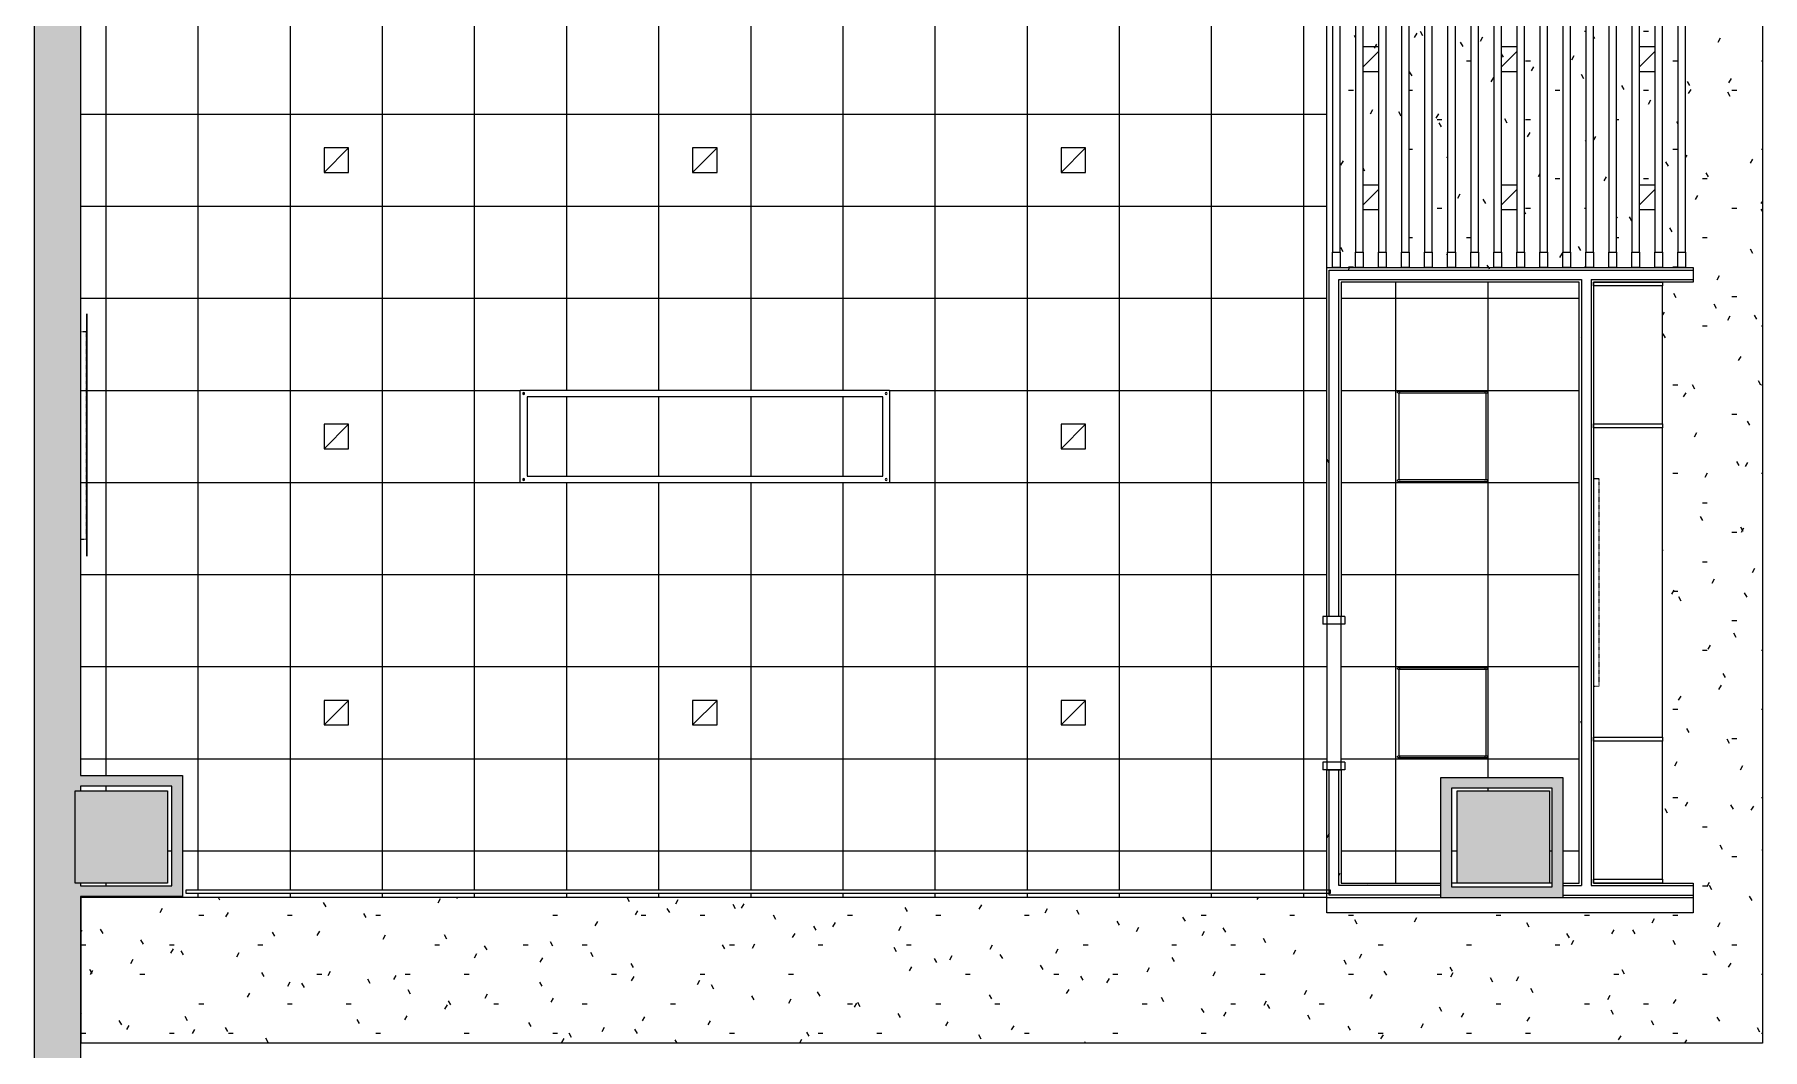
# Model space of a CAD drawing. Header units: inches. Extents: x 45807 to 46964, y -37659 to -36666.
# Drawn here: x 45806.8 to 46256.9, y -37444.2 to -37179.7 of the extents above; entities that cross this region are included whole.
import ezdxf

# ---------------------------------------------------------------- set-up
doc = ezdxf.new("R2010")
doc.units = ezdxf.units.IN
doc.header["$MEASUREMENT"] = 0
doc.linetypes.add('Dash', pattern=[0.25, 0.125, -0.125])
for name, color, linetype, lineweight in [('A-CLNG', 13, 'Continuous', 13), ('A-CLNG-PATT', 13, 'Continuous', 13), ('A-DETL-GENF', 92, 'Continuous', 9), ('A-DOOR', 31, 'Continuous', 13), ('A-DOOR-FRAM', 31, 'Continuous', 20), ('A-GENM', 13, 'Continuous', 9), ('A-GLAZ-CURT', 52, 'Continuous', 13), ('A-WALL', 113, 'Continuous', 13), ('A-WALL-PATT', 111, 'Continuous', 13), ('E-LITE-EQPM', 33, 'Continuous', 13), ('I-FURN', 30, 'Continuous', 9), ('I-WALL', 2, 'Continuous', 13), ('Q-CASE', 31, 'Continuous', 9), ('Q-SPCQ', 91, 'Continuous', 13), ('Q-SPCQ-HDLN', 91, 'Dash', 9), ('S-COLS', 52, 'Continuous', 13)]:
    doc.layers.add(name, color=color, linetype=linetype, lineweight=lineweight)
pattern_1 = [(0, (0, 0), (30.72, 7.68), [1.267, -21.773, 1.267, -21.773, -122.88]), (0, (0, 0), (30.72, 7.68), [-46.08, 1.267, -44.813, 1.267, -21.773, -53.76]), (0, (0, 0), (30.72, 7.68), [-115.2, 1.267, -14.093, 1.267, -37.133]), (120, (11.52, 3.84), (-22.0110751, 22.7643004), [1.267, -21.773, 1.267, -21.773, -122.88]), (120, (11.52, 3.84), (-22.0110751, 22.7643004), [-46.08, 1.267, -44.813, 1.267, -21.773, -53.76]), (120, (11.52, 3.84), (-22.0110751, 22.7643004), [-115.2, 1.267, -14.093, 1.267, -37.133]), (240, (15.36, 19.2), (-8.7089249, -30.4443004), [1.267, -21.773, 1.267, -21.773, -122.88]), (240, (15.36, 19.2), (-8.7089249, -30.4443004), [-46.08, 1.267, -44.813, 1.267, -21.773, -53.76]), (240, (15.36, 19.2), (-8.7089249, -30.4443004), [-115.2, 1.267, -14.093, 1.267, -37.133])]

# ---------------------------------------------------------------- blocks, each defined once
blk = doc.blocks.new('Concrete-Rectangular-Column - 24 x 24-4718055-FIRST FLOOR RCP')
at = {"layer": 'S-COLS', "lineweight": 9}
blk.add_hatch(color=7, dxfattribs=at).paths.add_polyline_path([(11.88, -12), (12, -12), (12, 12), (-12, 12), (-12, -12), (-11.3, -12)], flags=0)
at = {"layer": 'S-COLS', "color": 8, "lineweight": 20}
for p, q in [((-12, 12), (12, 12)), ((-12, -12), (-12, 12)), ((12, 12), (12, -12)), ((12, -12), (-12, -12))]:
    blk.add_line(p, q, dxfattribs=at)
blk = doc.blocks.new('Single Flush - OTJ_SOLIDFLUSH_ALUM-5414542-FIRST FLOOR RCP')
at = {"layer": 'A-DOOR-FRAM'}
for p, q in [((-20, 2.875), (-20, -2.875)), ((-20, 2.875), (-18, 2.875)), ((-18, 2.875), (-18, -2.875)), ((18.000004, 2.875), (18.000004, -2.875)), ((18.000004, 2.875), (20.000004, 2.875)), ((20.000004, 2.875), (20.000004, -2.875)), ((-20, -2.875), (-18, -2.875)), ((18.000004, -2.875), (20.000004, -2.875))]:
    blk.add_line(p, q, dxfattribs=at)
blk = doc.blocks.new('Casework 8 - Casework 8-5021355-FIRST FLOOR RCP')
at = {"layer": 'Q-CASE', "lineweight": 20}
for p, q in [((46212.93, -37245.22), (46212.93, -37244.22)), ((46212.93, -37244.22), (46230.93, -37244.22)), ((46230.93, -37245.22), (46212.93, -37245.22)), ((46230.93, -37244.22), (46230.93, -37245.22)), ((46212.93, -37282.22), (46212.93, -37281.22)), ((46212.93, -37281.22), (46230.93, -37281.22)), ((46230.93, -37282.22), (46212.93, -37282.22)), ((46230.93, -37281.22), (46230.93, -37282.22)), ((46212.93, -37363.85), (46212.93, -37362.85)), ((46212.93, -37362.85), (46230.93, -37362.85)), ((46230.93, -37363.85), (46212.93, -37363.85)), ((46230.93, -37362.85), (46230.93, -37363.85)), ((46212.93, -37400.85), (46212.93, -37399.85)), ((46212.93, -37399.85), (46230.93, -37399.85)), ((46230.93, -37400.85), (46212.93, -37400.85)), ((46230.93, -37399.85), (46230.93, -37400.85))]:
    blk.add_line(p, q, dxfattribs=at)
at = {"layer": 'Q-CASE'}
for p, q in [((46230.93, -37281.22), (46230.93, -37245.22)), ((46230.93, -37362.85), (46230.93, -37282.22)), ((46230.93, -37399.85), (46230.93, -37363.85))]:
    blk.add_line(p, q, dxfattribs=at)
blk = doc.blocks.new('A-Flat_Screen_TV-generic - A-Flat_Screen_TV-generic-5021669-FIRST FLOOR RCP')
at = {"layer": 'Q-SPCQ-HDLN'}
for p, q in [((-27, 3.375), (-27, 1.875)), ((27, 3.375), (-27, 3.375)), ((27, 1.875), (27, 3.375))]:
    blk.add_line(p, q, dxfattribs=at)
blk = doc.blocks.new('Casework 9 - Casework 9-5022409-FIRST FLOOR RCP')
at = {"layer": 'Q-CASE', "lineweight": 20}
for p, q in [((46144.93, -36985.35), (46146.93, -36985.35)), ((46144.93, -36989.35), (46144.93, -36985.35)), ((46146.93, -36985.35), (46146.93, -36989.35)), ((46150.93, -36985.35), (46152.93, -36985.35)), ((46150.93, -36989.35), (46150.93, -36985.35)), ((46152.93, -36985.35), (46152.93, -36989.35)), ((46156.93, -36985.35), (46158.93, -36985.35)), ((46156.93, -36989.35), (46156.93, -36985.35)), ((46158.93, -36985.35), (46158.93, -36989.35)), ((46198.93, -36985.35), (46200.93, -36985.35)), ((46198.93, -36989.35), (46198.93, -36985.35)), ((46200.93, -36985.35), (46200.93, -36989.35)), ((46204.93, -36985.35), (46206.93, -36985.35)), ((46204.93, -36989.35), (46204.93, -36985.35)), ((46206.93, -36985.35), (46206.93, -36989.35)), ((46210.93, -36985.35), (46212.93, -36985.35)), ((46210.93, -36989.35), (46210.93, -36985.35)), ((46212.93, -36985.35), (46212.93, -36989.35)), ((46216.93, -36985.35), (46218.93, -36985.35)), ((46216.93, -36989.35), (46216.93, -36985.35)), ((46218.93, -36985.35), (46218.93, -36989.35)), ((46222.93, -36985.35), (46224.93, -36985.35)), ((46222.93, -36989.35), (46222.93, -36985.35)), ((46224.93, -36985.35), (46224.93, -36989.35)), ((46228.93, -36985.35), (46230.93, -36985.35)), ((46228.93, -36989.35), (46228.93, -36985.35)), ((46230.93, -36985.35), (46230.93, -36989.35)), ((46234.93, -36985.35), (46236.93, -36985.35)), ((46234.93, -36989.35), (46234.93, -36985.35)), ((46236.93, -36985.35), (46236.93, -36989.35)), ((46146.93, -36989.35), (46144.93, -36989.35)), ((46152.93, -36989.35), (46150.93, -36989.35)), ((46158.93, -36989.35), (46156.93, -36989.35)), ((46200.93, -36989.35), (46198.93, -36989.35)), ((46206.93, -36989.35), (46204.93, -36989.35)), ((46212.93, -36989.35), (46210.93, -36989.35)), ((46218.93, -36989.35), (46216.93, -36989.35)), ((46224.93, -36989.35), (46222.93, -36989.35)), ((46230.93, -36989.35), (46228.93, -36989.35)), ((46236.93, -36989.35), (46234.93, -36989.35)), ((46144.93, -37240.47), (46144.93, -37236.47)), ((46144.93, -37236.47), (46146.93, -37236.47)), ((46146.93, -37236.47), (46146.93, -37240.47)), ((46150.93, -37240.47), (46150.93, -37236.47)), ((46150.93, -37236.47), (46152.93, -37236.47)), ((46152.93, -37236.47), (46152.93, -37240.47)), ((46156.93, -37240.47), (46156.93, -37236.47)), ((46156.93, -37236.47), (46158.93, -37236.47)), ((46158.93, -37236.47), (46158.93, -37240.47)), ((46162.93, -37240.47), (46162.93, -37236.47)), ((46162.93, -37236.47), (46164.93, -37236.47)), ((46164.93, -37236.47), (46164.93, -37240.47)), ((46168.93, -37240.47), (46168.93, -37236.47)), ((46168.93, -37236.47), (46170.93, -37236.47)), ((46170.93, -37236.47), (46170.93, -37240.47)), ((46174.93, -37240.47), (46174.93, -37236.47)), ((46174.93, -37236.47), (46176.93, -37236.47)), ((46176.93, -37236.47), (46176.93, -37240.47)), ((46180.93, -37240.47), (46180.93, -37236.47)), ((46180.93, -37236.47), (46182.93, -37236.47)), ((46182.93, -37236.47), (46182.93, -37240.47)), ((46186.93, -37240.47), (46186.93, -37236.47)), ((46186.93, -37236.47), (46188.93, -37236.47)), ((46188.93, -37236.47), (46188.93, -37240.47)), ((46192.93, -37240.47), (46192.93, -37236.47)), ((46192.93, -37236.47), (46194.93, -37236.47)), ((46194.93, -37236.47), (46194.93, -37240.47)), ((46198.93, -37240.47), (46198.93, -37236.47)), ((46198.93, -37236.47), (46200.93, -37236.47)), ((46200.93, -37236.47), (46200.93, -37240.47)), ((46204.93, -37240.47), (46204.93, -37236.47)), ((46204.93, -37236.47), (46206.93, -37236.47)), ((46206.93, -37236.47), (46206.93, -37240.47)), ((46210.93, -37240.47), (46210.93, -37236.47)), ((46210.93, -37236.47), (46212.93, -37236.47)), ((46212.93, -37236.47), (46212.93, -37240.47)), ((46216.93, -37240.47), (46216.93, -37236.47)), ((46216.93, -37236.47), (46218.93, -37236.47)), ((46218.93, -37236.47), (46218.93, -37240.47)), ((46222.93, -37240.47), (46222.93, -37236.47)), ((46222.93, -37236.47), (46224.93, -37236.47)), ((46224.93, -37236.47), (46224.93, -37240.47)), ((46228.93, -37240.47), (46228.93, -37236.47)), ((46228.93, -37236.47), (46230.93, -37236.47)), ((46230.93, -37236.47), (46230.93, -37240.47)), ((46234.93, -37240.47), (46234.93, -37236.47)), ((46234.93, -37236.47), (46236.93, -37236.47)), ((46236.93, -37236.47), (46236.93, -37240.47)), ((46146.93, -37240.47), (46144.93, -37240.47)), ((46152.93, -37240.47), (46150.93, -37240.47)), ((46158.93, -37240.47), (46156.93, -37240.47)), ((46164.93, -37240.47), (46162.93, -37240.47)), ((46170.93, -37240.47), (46168.93, -37240.47)), ((46176.93, -37240.47), (46174.93, -37240.47)), ((46182.93, -37240.47), (46180.93, -37240.47)), ((46188.93, -37240.47), (46186.93, -37240.47)), ((46194.93, -37240.47), (46192.93, -37240.47)), ((46200.93, -37240.47), (46198.93, -37240.47)), ((46206.93, -37240.47), (46204.93, -37240.47)), ((46212.93, -37240.47), (46210.93, -37240.47)), ((46218.93, -37240.47), (46216.93, -37240.47)), ((46224.93, -37240.47), (46222.93, -37240.47)), ((46230.93, -37240.47), (46228.93, -37240.47)), ((46236.93, -37240.47), (46234.93, -37240.47))]:
    blk.add_line(p, q, dxfattribs=at)
at = {"layer": 'Q-CASE'}
for p, q in [((46162.93, -36989.35), (46162.93, -36985.35)), ((46162.93, -36985.35), (46164.93, -36985.35)), ((46164.93, -36985.35), (46164.93, -36989.35)), ((46168.93, -36989.35), (46168.93, -36985.35)), ((46168.93, -36985.35), (46170.93, -36985.35)), ((46170.93, -36985.35), (46170.93, -36989.35)), ((46174.93, -36989.35), (46174.93, -36985.35)), ((46174.93, -36985.35), (46176.93, -36985.35)), ((46176.93, -36985.35), (46176.93, -36989.35)), ((46180.93, -36989.35), (46180.93, -36985.35)), ((46180.93, -36985.35), (46182.93, -36985.35)), ((46182.93, -36985.35), (46182.93, -36989.35)), ((46186.93, -36989.35), (46186.93, -36985.35)), ((46186.93, -36985.35), (46188.93, -36985.35)), ((46188.93, -36985.35), (46188.93, -36989.35)), ((46192.93, -36989.35), (46192.93, -36985.35)), ((46192.93, -36985.35), (46194.93, -36985.35)), ((46194.93, -36985.35), (46194.93, -36989.35)), ((46164.93, -36989.35), (46162.93, -36989.35)), ((46170.93, -36989.35), (46168.93, -36989.35)), ((46176.93, -36989.35), (46174.93, -36989.35)), ((46182.93, -36989.35), (46180.93, -36989.35)), ((46188.93, -36989.35), (46186.93, -36989.35)), ((46194.93, -36989.35), (46192.93, -36989.35)), ((46144.93, -37176.47), (46144.93, -37236.47)), ((46146.93, -37236.47), (46146.93, -37176.47)), ((46150.93, -37176.47), (46150.93, -37236.47)), ((46152.93, -37236.47), (46152.93, -37176.47)), ((46156.93, -37176.47), (46156.93, -37236.47)), ((46158.93, -37236.47), (46158.93, -37176.47)), ((46162.93, -37176.47), (46162.93, -37236.47)), ((46164.93, -37236.47), (46164.93, -37176.47)), ((46168.93, -37176.47), (46168.93, -37236.47)), ((46170.93, -37236.47), (46170.93, -37176.47)), ((46174.93, -37176.47), (46174.93, -37236.47)), ((46176.93, -37236.47), (46176.93, -37176.47)), ((46180.93, -37176.47), (46180.93, -37236.47)), ((46182.93, -37236.47), (46182.93, -37176.47)), ((46186.93, -37176.47), (46186.93, -37236.47)), ((46188.93, -37236.47), (46188.93, -37176.47)), ((46192.93, -37176.47), (46192.93, -37236.47)), ((46194.93, -37236.47), (46194.93, -37176.47)), ((46198.93, -37176.47), (46198.93, -37236.47)), ((46200.93, -37236.47), (46200.93, -37176.47)), ((46204.93, -37176.47), (46204.93, -37236.47)), ((46206.93, -37236.47), (46206.93, -37176.47)), ((46210.93, -37176.47), (46210.93, -37236.47)), ((46212.93, -37236.47), (46212.93, -37176.47)), ((46216.93, -37176.47), (46216.93, -37236.47)), ((46218.93, -37236.47), (46218.93, -37176.47)), ((46222.93, -37176.47), (46222.93, -37236.47)), ((46224.93, -37236.47), (46224.93, -37176.47)), ((46228.93, -37176.47), (46228.93, -37236.47)), ((46230.93, -37236.47), (46230.93, -37176.47)), ((46234.93, -37176.47), (46234.93, -37236.47)), ((46236.93, -37236.47), (46236.93, -37176.47))]:
    blk.add_line(p, q, dxfattribs=at)
blk = doc.blocks.new('A-Flat_Screen_TV-generic - A-Flat_Screen_TV-generic-5043536-FIRST FLOOR RCP')
at = {"layer": 'Q-SPCQ-HDLN'}
for p, q in [((-27, 7.5), (-27, 6)), ((27, 7.5), (-27, 7.5)), ((27, 6), (27, 7.5))]:
    blk.add_line(p, q, dxfattribs=at)
blk = doc.blocks.new('Furniture 2 - Furniture 2-5073453-FIRST FLOOR RCP')
at = {"layer": 'I-FURN'}
for p, q in [((46143.43, -37408.6), (46143.43, -37404.6)), ((46143.43, -37404.6), (46238.93, -37404.6)), ((46238.93, -37404.6), (46238.93, -37408.6)), ((46238.93, -37408.6), (46143.43, -37408.6))]:
    blk.add_line(p, q, dxfattribs=at)
blk = doc.blocks.new('L-Recessed Square Downlight - 6_-4552745-FIRST FLOOR RCP')
at = {"layer": 'E-LITE-EQPM', "lineweight": 9}
for p, q in [((-1.95, 3.19), (2.05, 3.19)), ((-1.95, 1.95), (2.05, -2.05)), ((2.05, -3.19), (-1.95, -3.19))]:
    blk.add_line(p, q, dxfattribs=at)
blk = doc.blocks.new('L-Recessed Square Downlight - 6_-V12-FIRST FLOOR RCP')
at = {"layer": 'E-LITE-EQPM', "lineweight": 9}
for p, q in [((-3.1875, -3.1875), (-3.1875, 3.1875)), ((-3.1875, 3.1875), (3.1875, 3.1875)), ((-3.1875, 3.1875), (3.1875, -3.1875)), ((3.1875, 3.1875), (3.1875, -3.1875)), ((3.1875, -3.1875), (-3.1875, -3.1875))]:
    blk.add_line(p, q, dxfattribs=at)
blk = doc.blocks.new('L-Pendant-Axis-Sculpt-Rectangle-Direct_Indirect - SCDI-5M-2x8-4577169-FIRST FLOOR RCP')
at = {"layer": 'A-DETL-GENF'}
for p, q in [((-48.08, 12.08), (-48.08, -12.08)), ((48.08, 12.08), (-48.08, 12.08)), ((-46.33, -10.33), (-46.33, 10.33)), ((-46.33, 10.33), (46.33, 10.33)), ((46.33, 10.33), (46.33, -10.33)), ((48.08, -12.08), (48.08, 12.08)), ((-48.08, -12.08), (48.08, -12.08)), ((46.33, -10.33), (-46.33, -10.33))]:
    blk.add_line(p, q, dxfattribs=at)
for centre in [(-47.205, 11.205), (47.205, 11.205), (-47.205, -11.205), (47.205, -11.205)]:
    blk.add_circle(centre, 0.25, dxfattribs=at)
blk = doc.blocks.new('System Panel - Glazed-5414488-FIRST FLOOR RCP')
at = {"layer": 'A-GLAZ-CURT'}
for p, q in [((-149, 0.75), (-149, 1.75)), ((-149, 1.75), (149, 1.75)), ((149, 0.75), (-149, 0.75)), ((149, 1.75), (149, 0.75))]:
    blk.add_line(p, q, dxfattribs=at)
blk = doc.blocks.new('L-Recessed-Axis-Day-Acrylic - 2 x 2-4558112-FIRST FLOOR RCP')
at = {"layer": 'E-LITE-EQPM', "lineweight": 9}
for p, q in [((-11.34, 11.7), (-11.7, 11.7)), ((-11.7, 11.64), (-11.7, 11.65)), ((-11.7, -11.64), (-11.7, 11.64)), ((-11.34, 11.65), (-11.34, 11.64)), ((-11.34, 11.64), (-11.34, -11.64)), ((11.34, 11.28), (-11.34, 11.28)), ((-11.34, 11.19), (-11.34, 11.22)), ((-11.34, 10.99), (-11.34, 11.19)), ((-11.34, 10.97), (-11.34, 10.99)), ((11.7, 11.7), (11.34, 11.7)), ((11.34, 11.64), (11.34, 11.65)), ((11.34, -11.64), (11.34, 11.64)), ((11.34, 11.22), (11.34, 11.19)), ((11.34, 11.19), (11.34, 10.99)), ((11.34, 10.99), (11.34, 10.97)), ((11.7, 11.65), (11.7, 11.64)), ((11.7, 11.64), (11.7, -11.64)), ((-11.7, -11.65), (-11.7, -11.64)), ((-11.7, -11.7), (-11.34, -11.7)), ((-11.34, -10.99), (-11.34, -10.97)), ((-11.34, -11.19), (-11.34, -10.99)), ((-11.34, -11.22), (-11.34, -11.19)), ((-11.34, -11.28), (11.34, -11.28)), ((-11.34, -11.64), (-11.34, -11.65)), ((11.34, -10.97), (11.34, -10.99)), ((11.34, -10.99), (11.34, -11.19)), ((11.34, -11.19), (11.34, -11.22)), ((11.34, -11.65), (11.34, -11.64)), ((11.34, -11.7), (11.7, -11.7)), ((11.7, -11.64), (11.7, -11.65))]:
    blk.add_line(p, q, dxfattribs=at)

msp = doc.modelspace()

# ---------------------------------------------------------------- hatches: boundary and pattern name
at = {"layer": 'A-CLNG-PATT'}
h = msp.add_hatch(dxfattribs=at)
h.set_pattern_fill('FP_3', color=256, style=0, pattern_type=2)
h.set_pattern_definition(pattern_1)
h.paths.add_polyline_path([(45915.06, -37442.6), (46256.93, -37442.6), (46256.93, -36971.35), (45818.81, -36971.35), (45818.81, -37012.35), (46143.43, -37012.35), (46143.43, -36989.35), (46144.93, -36989.35), (46144.93, -36985.35), (46146.93, -36985.35), (46146.93, -36989.35), (46150.93, -36989.35), (46150.93, -36985.35), (46152.93, -36985.35), (46152.93, -36989.35), (46156.93, -36989.35), (46156.93, -36985.35), (46158.93, -36985.35), (46158.93, -36989.35), (46162.93, -36989.35), (46162.93, -36985.35), (46164.93, -36985.35), (46164.93, -36989.35), (46168.93, -36989.35), (46168.93, -36985.35), (46170.93, -36985.35), (46170.93, -36989.35), (46174.93, -36989.35), (46174.93, -36985.35), (46176.93, -36985.35), (46176.93, -36989.35), (46180.93, -36989.35), (46180.93, -36985.35), (46182.93, -36985.35), (46182.93, -36989.35), (46186.93, -36989.35), (46186.93, -36985.35), (46188.93, -36985.35), (46188.93, -36989.35), (46192.93, -36989.35), (46192.93, -36985.35), (46194.93, -36985.35), (46194.93, -36989.35), (46198.93, -36989.35), (46198.93, -36985.35), (46200.93, -36985.35), (46200.93, -36989.35), (46204.93, -36989.35), (46204.93, -36985.35), (46206.93, -36985.35), (46206.93, -36989.35), (46210.93, -36989.35), (46210.93, -36985.35), (46212.93, -36985.35), (46212.93, -36989.35), (46216.93, -36989.35), (46216.93, -36985.35), (46218.93, -36985.35), (46218.93, -36989.35), (46222.93, -36989.35), (46222.93, -36985.35), (46224.93, -36985.35), (46224.93, -36989.35), (46228.93, -36989.35), (46228.93, -36985.35), (46230.93, -36985.35), (46230.93, -36989.35), (46234.93, -36989.35), (46234.93, -36985.35), (46236.93, -36985.35), (46236.93, -36989.35), (46238.93, -36989.35), (46238.93, -36993.1), (46237.93, -36993.1), (46237.93, -37168.72), (46238.93, -37168.72), (46238.93, -37172.47), (46236.93, -37172.47), (46236.93, -37240.47), (46238.93, -37240.47), (46238.93, -37244.22), (46230.93, -37244.22), (46230.93, -37400.85), (46238.93, -37400.85), (46238.93, -37408.6), (46143.43, -37408.6), (46143.43, -37404.6), (45818.93, -37404.6), (45818.93, -37442.6), (45906.03, -37442.6)], flags=0)
h.paths.add_polyline_path([(46162.93, -37240.47), (46162.93, -37176.47), (46158.93, -37176.47), (46158.93, -37240.47)], flags=0)
h.paths.add_polyline_path([(46156.93, -37240.47), (46156.93, -37176.47), (46152.93, -37176.47), (46152.93, -37240.47)], flags=0)
h.paths.add_polyline_path([(46216.93, -37240.47), (46216.93, -37176.47), (46212.93, -37176.47), (46212.93, -37240.47)], flags=0)
h.paths.add_polyline_path([(46218.93, -37240.47), (46222.93, -37240.47), (46222.93, -37176.47), (46218.93, -37176.47), (46218.93, -37236.47)], flags=0)
h.paths.add_polyline_path([(46224.93, -37240.47), (46228.93, -37240.47), (46228.93, -37176.47), (46224.93, -37176.47), (46224.93, -37236.47)], flags=0)
h.paths.add_polyline_path([(46143.43, -37240.47), (46144.93, -37240.47), (46144.93, -37172.47), (46143.43, -37172.47), (46143.43, -37217.42)], flags=0)
h.paths.add_polyline_path([(46150.93, -37240.47), (46150.93, -37176.47), (46146.93, -37176.47), (46146.93, -37240.47)], flags=0)
h.paths.add_polyline_path([(46168.93, -37240.47), (46168.93, -37176.47), (46164.93, -37176.47), (46164.93, -37240.47), (46166.34, -37240.47)], flags=0)
h.paths.add_polyline_path([(46230.93, -37240.47), (46234.93, -37240.47), (46234.93, -37176.47), (46230.93, -37176.47), (46230.93, -37236.47)], flags=0)
h.paths.add_polyline_path([(46170.93, -37240.47), (46174.93, -37240.47), (46174.93, -37176.47), (46170.93, -37176.47), (46170.93, -37236.47)], flags=0)
h.paths.add_polyline_path([(46176.93, -37240.47), (46180.93, -37240.47), (46180.93, -37176.47), (46176.93, -37176.47), (46176.93, -37236.47)], flags=0)
h.paths.add_polyline_path([(46210.93, -37240.47), (46210.93, -37176.47), (46206.93, -37176.47), (46206.93, -37240.47), (46209.18, -37240.47)], flags=0)
h.paths.add_polyline_path([(46182.93, -37240.47), (46186.93, -37240.47), (46186.93, -37176.47), (46182.93, -37176.47), (46182.93, -37236.47)], flags=0)
h.paths.add_polyline_path([(46188.93, -37240.47), (46192.93, -37240.47), (46192.93, -37176.47), (46188.93, -37176.47), (46188.93, -37236.47)], flags=0)
h.paths.add_polyline_path([(46204.93, -37240.47), (46204.93, -37176.47), (46200.93, -37176.47), (46200.93, -37240.47)], flags=0)
h.paths.add_polyline_path([(46194.93, -37240.47), (46198.93, -37240.47), (46198.93, -37176.47), (46194.93, -37176.47), (46194.93, -37236.47)], flags=0)
h.paths.add_polyline_path([(46210.56, -37168.72), (46212.93, -37168.72), (46212.93, -37130.72), (46200.93, -37130.72), (46200.93, -37168.72), (46209.18, -37168.72)], flags=0)
h.paths.add_polyline_path([(46143.43, -37168.72), (46168.43, -37168.72), (46168.43, -37024.72), (46167.43, -37024.72), (46167.43, -37060.72), (46149.43, -37060.72), (46149.43, -37024.72), (46143.43, -37024.72), (46143.43, -37167.72)], flags=0)
h.paths.add_polyline_path([(46149.43, -37168.72), (46149.43, -37132.72), (46167.43, -37132.72), (46167.43, -37168.72), (46166.34, -37168.72)], flags=0)
h.paths.add_polyline_path([(46172.18, -37044.72), (46172.68, -37044.72), (46172.68, -37024.72), (46172.18, -37024.72), (46172.18, -37042.1)], flags=0)
h.paths.add_polyline_path([(46177.43, -37042.1), (46210.18, -37042.1), (46210.18, -37016.1), (46175.43, -37016.1), (46175.43, -37042.1), (46176.72, -37042.1)], flags=0)
h.paths.add_polyline_path([(46201.31, -37040.85), (46177.43, -37040.85), (46177.43, -37016.85), (46201.43, -37016.85), (46201.43, -37040.85)], flags=0)
h.paths.add_polyline_path([(46147.18, -37020.97), (46172.68, -37020.97), (46172.68, -37013.35), (46209.18, -37013.32), (46209.18, -36993.1), (46147.18, -36993.1), (46147.18, -37016.57)], flags=0)
h = msp.add_hatch(dxfattribs=at)
h.set_pattern_fill('FP_9', color=256, style=0, pattern_type=2)
h.set_pattern_definition([(270, (45969.434, -37200.473), (-24, -1e-15), []), (180, (45969.434, -37200.473), (3e-15, 24), [])])
h.paths.add_polyline_path([(46006.75, -37404.6), (46143.43, -37404.6), (46143.43, -37403.6), (45846.31, -37403.6), (45846.31, -37402.6), (46143.43, -37402.6), (46143.43, -37012.35), (46142.43, -37012.35), (46142.43, -37014.85), (46047.43, -37014.85), (46047.43, -37012.35), (45914.79, -37012.35), (45914.79, -37014.85), (45844.18, -37014.85), (45844.18, -37043.85), (45818.81, -37043.85), (45818.81, -37372.85), (45845.31, -37372.85), (45845.31, -37404.35), (45818.81, -37404.35), (45818.81, -37404.6), (45926.95, -37404.6)], flags=0)
h.paths.add_polyline_path([(45842.56, -37401.6), (45842.56, -37375.6), (45818.81, -37375.6), (45818.81, -37376.85), (45841.43, -37376.85), (45841.43, -37400.85), (45818.81, -37400.85), (45818.81, -37401.6), (45841.43, -37401.6)], flags=0)
h.paths.add_polyline_path([(46206.24, -37400.85), (46209.18, -37400.85), (46209.18, -37244.22), (46147.18, -37244.22), (46147.18, -37400.85), (46173.18, -37400.85), (46173.18, -37373.35), (46204.93, -37373.35), (46204.93, -37400.85)], flags=0)
h.paths.add_polyline_path([(46175.93, -37400.85), (46177.43, -37400.85), (46177.43, -37376.85), (46201.43, -37376.85), (46201.43, -37400.85), (46202.18, -37400.85), (46202.18, -37376.1), (46175.93, -37376.1), (46175.93, -37389.8)], flags=0)
h.paths.add_polyline_path([(45935.1, -37296.55), (45933.35, -37296.55), (45933.35, -37272.39), (46029.51, -37272.39), (46029.51, -37296.55), (46006.75, -37296.55)], flags=0)
h.paths.add_polyline_path([(46006.75, -37294.8), (46027.76, -37294.8), (46027.76, -37274.14), (45935.1, -37274.14), (45935.1, -37294.8)], flags=0)
h.paths.add_polyline_path([(46126.44, -37172.47), (46048.43, -37172.47), (46048.43, -37169.97), (46142.43, -37169.97), (46142.43, -37172.47)], flags=0)
h.paths.add_polyline_path([(45819.81, -37172.47), (45819.81, -37169.97), (45914.81, -37169.97), (45914.81, -37172.47), (45822.19, -37172.47)], flags=0)
h.paths.add_polyline_path([(45986.8, -37171.72), (45951.06, -37171.72), (45951.06, -37170.72), (46011.06, -37170.72), (46011.06, -37171.72), (46006.75, -37171.72)], flags=0)
h.paths.add_polyline_path([(45915.81, -37171.72), (45915.81, -37170.72), (45950.06, -37170.72), (45950.06, -37171.72), (45921.88, -37171.72)], flags=0)
h.paths.add_polyline_path([(46046.65, -37171.72), (46012.06, -37171.72), (46012.06, -37170.72), (46047.43, -37170.72), (46047.43, -37171.72)], flags=0)
h.paths.add_polyline_path([(46012.06, -37169.72), (46011.06, -37169.72), (46011.06, -37015.1), (46012.06, -37015.1), (46012.06, -37150.38)], flags=0)
h.paths.add_polyline_path([(45951.06, -37169.72), (45950.06, -37169.72), (45950.06, -37015.1), (45951.06, -37015.1), (45951.06, -37148.47)], flags=0)
h.paths.add_polyline_path([(45841.43, -37041.1), (45841.43, -37040.85), (45818.81, -37040.85), (45818.81, -37041.1)], flags=0)
h.paths.add_polyline_path([(45825.11, -37016.85), (45841.43, -37016.85), (45841.43, -37015.1), (45818.81, -37015.1), (45818.81, -37016.85)], flags=0)
h.paths.add_polyline_path([(46046.43, -37014.1), (46012.06, -37014.1), (46012.06, -37013.1), (46046.43, -37013.1)], flags=0)
h.paths.add_polyline_path([(45950.06, -37014.1), (45915.79, -37014.1), (45915.79, -37013.1), (45950.06, -37013.1)], flags=0)
at = {"layer": 'A-WALL-PATT', "lineweight": 9}
for points in [[(45806.81, -37658.85), (45818.81, -37658.85), (45818.81, -37640.85), (45817.43, -37640.85), (45817.43, -37616.85), (45818.81, -37616.85), (45818.81, -37400.85), (45817.43, -37400.85), (45817.43, -37376.85), (45818.81, -37376.85), (45818.8, -37040.85), (45817.43, -37040.85), (45817.43, -37016.85), (45818.81, -37016.85), (45818.81, -36800.85), (45817.43, -36800.85), (45817.46, -36776.85), (45818.81, -36776.85), (45818.81, -36665.8), (45806.81, -36665.8), (45806.81, -37631.14)], [(45845.31, -37375.6), (45845.31, -37372.85), (45818.81, -37372.85), (45818.81, -37375.6), (45842.56, -37375.6)], [(46204.93, -37376.1), (46204.93, -37373.35), (46173.18, -37373.35), (46173.18, -37376.1), (46202.18, -37376.1)], [(45845.06, -37404.35), (45845.31, -37404.35), (45845.31, -37375.6), (45842.56, -37375.6), (45842.56, -37404.35)], [(46173.18, -37401.85), (46175.93, -37401.85), (46175.93, -37376.1), (46173.18, -37376.1), (46173.18, -37401.47)], [(46202.18, -37401.85), (46204.93, -37401.85), (46204.93, -37376.1), (46202.18, -37376.1), (46202.18, -37401.47)], [(45818.81, -37404.35), (45842.56, -37404.32), (45842.56, -37401.6), (45818.81, -37401.6)], [(46204.93, -37404.6), (46204.93, -37401.85), (46173.18, -37401.85), (46173.18, -37404.6), (46201.43, -37404.6)]]:
    msp.add_hatch(color=7, dxfattribs=at).paths.add_polyline_path(points, flags=0)
h = msp.add_hatch(dxfattribs=at)
h.set_pattern_fill('FP_3', color=256, style=0, pattern_type=2)
h.set_pattern_definition(pattern_1)
h.paths.add_polyline_path([(46143.43, -37241.1), (46238.93, -37241.1), (46238.93, -37240.47), (46143.43, -37240.47)], flags=0)
h = msp.add_hatch(dxfattribs=at)
h.set_pattern_fill('FP_3', color=256, style=0, pattern_type=2)
h.set_pattern_definition(pattern_1)
h.paths.add_polyline_path([(46144.06, -37404.6), (46144.05, -37403.6), (46143.43, -37403.6), (46143.43, -37404.6)], flags=0)
h.paths.add_polyline_path([(46143.43, -37402.6), (46144.06, -37402.6), (46144.06, -37371.35), (46143.43, -37371.35), (46143.43, -37401.47)], flags=0)
h.paths.add_polyline_path([(46143.43, -37331.35), (46144.06, -37331.35), (46144.06, -37241.1), (46143.43, -37241.1), (46143.43, -37320.85)], flags=0)
h = msp.add_hatch(dxfattribs=at)
h.set_pattern_fill('FP_3', color=256, style=0, pattern_type=2)
h.set_pattern_definition(pattern_1)
h.paths.add_polyline_path([(46146.56, -37401.47), (46147.18, -37401.47), (46147.18, -37371.35), (46146.56, -37371.35), (46146.56, -37400.85)], flags=0)
h.paths.add_polyline_path([(46147.18, -37331.35), (46147.18, -37244.22), (46146.56, -37244.22), (46146.56, -37331.35)], flags=0)
h = msp.add_hatch(dxfattribs=at)
h.set_pattern_fill('FP_3', color=256, style=0, pattern_type=2)
h.set_pattern_definition(pattern_1)
h.paths.add_polyline_path([(46209.18, -37400.85), (46209.81, -37400.85), (46209.81, -37244.22), (46209.18, -37244.22), (46209.18, -37399.85)], flags=0)
h = msp.add_hatch(dxfattribs=at)
h.set_pattern_fill('FP_3', color=256, style=0, pattern_type=2)
h.set_pattern_definition(pattern_1)
h.paths.add_polyline_path([(46147.18, -37401.47), (46173.18, -37401.47), (46173.18, -37400.85), (46147.18, -37400.85)], flags=0)

# ---------------------------------------------------------------- linework, layer by layer
at = {"layer": 'A-CLNG'}
for p, q in [((46256.93, -36971.35), (46256.93, -37442.6)), ((46143.43, -37240.47), (46143.43, -37172.47)), ((46177.43, -37400.85), (46175.93, -37400.85)), ((46202.18, -37400.85), (46201.43, -37400.85)), ((46143.43, -37404.6), (45818.81, -37404.6)), ((45818.93, -37442.6), (45818.93, -37404.6)), ((45818.93, -37440.35), (45818.81, -37440.35)), ((46256.93, -37442.6), (45818.93, -37442.6))]:
    msp.add_line(p, q, dxfattribs=at)
at = {"layer": 'A-GENM'}
for p, q in [((45820.47, -37252.48), (45820.47, -37315.7)), ((45820.47, -37315.7), (45820.47, -37252.48))]:
    msp.add_line(p, q, dxfattribs=at)
at = {"layer": 'A-WALL', "color": 8, "lineweight": 20}
for p, q in [((45806.81, -37658.85), (45806.81, -36665.8)), ((45818.81, -37043.85), (45818.81, -37372.85)), ((45818.81, -37375.6), (45818.81, -37376.85)), ((45818.81, -37400.85), (45818.81, -37401.6)), ((45818.81, -37404.35), (45818.81, -37612.35))]:
    msp.add_line(p, q, dxfattribs=at)
at = {"layer": 'A-WALL'}
for p, q in [((46144.06, -37241.1), (46238.93, -37241.1)), ((46144.06, -37331.35), (46144.06, -37241.1)), ((46146.56, -37243.6), (46209.81, -37243.6)), ((46146.56, -37331.35), (46146.56, -37243.6)), ((46209.81, -37243.6), (46209.81, -37401.47)), ((46212.31, -37243.6), (46212.31, -37401.47)), ((46212.31, -37243.6), (46238.93, -37243.6)), ((46144.06, -37403.97), (46144.06, -37371.35)), ((46146.56, -37401.47), (46146.56, -37371.35)), ((46173.18, -37403.97), (46144.06, -37403.97)), ((46173.18, -37401.47), (46146.56, -37401.47)), ((46204.93, -37401.47), (46209.81, -37401.47)), ((46204.93, -37403.97), (46238.93, -37403.97)), ((46212.31, -37401.47), (46238.93, -37401.47))]:
    msp.add_line(p, q, dxfattribs=at)
at = {"layer": 'A-WALL', "color": 55}
for p, q in [((46173.18, -37404.6), (46173.18, -37401.85)), ((46204.93, -37401.85), (46204.93, -37404.6))]:
    msp.add_line(p, q, dxfattribs=at)
at = {"layer": 'I-WALL'}
for p, q in [((46143.43, -37240.47), (46238.93, -37240.47)), ((46143.43, -37331.35), (46143.43, -37240.47)), ((46238.93, -37240.47), (46238.93, -37244.22)), ((46209.18, -37244.22), (46147.18, -37244.22)), ((46147.18, -37244.22), (46147.18, -37331.35)), ((46209.18, -37400.85), (46209.18, -37244.22)), ((46212.93, -37244.22), (46212.93, -37400.85)), ((46238.93, -37244.22), (46212.93, -37244.22)), ((46147.18, -37331.35), (46143.43, -37331.35)), ((46143.43, -37404.6), (46143.43, -37371.35)), ((46143.43, -37371.35), (46147.18, -37371.35)), ((46147.18, -37371.35), (46147.18, -37400.85)), ((46147.18, -37400.85), (46173.18, -37400.85)), ((46204.93, -37400.85), (46209.18, -37400.85)), ((46212.93, -37400.85), (46238.93, -37400.85)), ((46238.93, -37400.85), (46238.93, -37404.6))]:
    msp.add_line(p, q, dxfattribs=at)
at = {"layer": 'I-WALL', "lineweight": 9}
for p, q in [((46143.43, -37331.35), (46143.43, -37371.35)), ((46147.18, -37371.35), (46147.18, -37331.35))]:
    msp.add_line(p, q, dxfattribs=at)
at = {"layer": 'I-WALL', "color": 8, "lineweight": 20}
for p, q in [((45818.81, -37372.85), (45845.31, -37372.85)), ((45845.31, -37372.85), (45845.31, -37404.35)), ((46173.18, -37373.35), (46204.93, -37373.35)), ((46173.18, -37401.85), (46173.18, -37373.35)), ((46204.93, -37373.35), (46204.93, -37401.85)), ((45842.56, -37375.6), (45818.81, -37375.6)), ((45842.56, -37401.6), (45842.56, -37375.6)), ((46202.18, -37376.1), (46175.93, -37376.1)), ((46175.93, -37376.1), (46175.93, -37401.85)), ((46202.18, -37401.85), (46202.18, -37376.1)), ((45818.81, -37401.6), (45842.56, -37401.6)), ((45845.31, -37404.35), (45818.81, -37404.35)), ((46175.93, -37401.85), (46202.18, -37401.85))]:
    msp.add_line(p, q, dxfattribs=at)

# ---------------------------------------------------------------- block references
at = {"layer": 'A-DOOR', "rotation": 270}
msp.add_blockref('Single Flush - OTJ_SOLIDFLUSH_ALUM-5414542-FIRST FLOOR RCP', (46145.31, -37351.35), dxfattribs=at)
at = {"layer": 'A-GLAZ-CURT', "lineweight": 9}
msp.add_blockref('System Panel - Glazed-5414488-FIRST FLOOR RCP', (45995.31, -37404.35), dxfattribs=at)
at = {"layer": 'E-LITE-EQPM', "lineweight": 9, "extrusion": (0, 0, -1)}
for name, p, rotation in [('L-Recessed Square Downlight - 6_-4552745-FIRST FLOOR RCP', (-46154.89, -37186.16), 180), ('L-Recessed Square Downlight - 6_-4552745-FIRST FLOOR RCP', (-46190.89, -37186.16), 180), ('L-Recessed Square Downlight - 6_-4552745-FIRST FLOOR RCP', (-46226.89, -37186.16), 180), ('L-Recessed Square Downlight - 6_-V12-FIRST FLOOR RCP', (-45885.43, -37212.47), 180), ('L-Recessed Square Downlight - 6_-V12-FIRST FLOOR RCP', (-45981.43, -37212.47), 180), ('L-Recessed Square Downlight - 6_-V12-FIRST FLOOR RCP', (-46077.43, -37212.47), 180), ('L-Recessed Square Downlight - 6_-4552745-FIRST FLOOR RCP', (-46154.89, -37222.16), 180), ('L-Recessed Square Downlight - 6_-4552745-FIRST FLOOR RCP', (-46190.89, -37222.16), 180), ('L-Recessed Square Downlight - 6_-4552745-FIRST FLOOR RCP', (-46226.89, -37222.16), 180), ('L-Pendant-Axis-Sculpt-Rectangle-Direct_Indirect - SCDI-5M-2x8-4577169-FIRST FLOOR RCP', (-45981.43, -37284.47), 180), ('L-Recessed-Axis-Day-Acrylic - 2 x 2-4558112-FIRST FLOOR RCP', (-46173.56, -37284.47), 269.999999999994), ('L-Recessed Square Downlight - 6_-V12-FIRST FLOOR RCP', (-45885.43, -37284.47), 180), ('L-Recessed Square Downlight - 6_-V12-FIRST FLOOR RCP', (-46077.43, -37284.47), 180), ('L-Recessed-Axis-Day-Acrylic - 2 x 2-4558112-FIRST FLOOR RCP', (-46173.56, -37356.47), 269.999999999994), ('L-Recessed Square Downlight - 6_-V12-FIRST FLOOR RCP', (-45885.43, -37356.47), 180), ('L-Recessed Square Downlight - 6_-V12-FIRST FLOOR RCP', (-45981.43, -37356.47), 180), ('L-Recessed Square Downlight - 6_-V12-FIRST FLOOR RCP', (-46077.43, -37356.47), 180)]:
    msp.add_blockref(name, p, dxfattribs=dict(at, rotation=rotation))
at = {"layer": 'I-FURN'}
msp.add_blockref('Furniture 2 - Furniture 2-5073453-FIRST FLOOR RCP', (0, 0), dxfattribs=at)
at = {"layer": 'Q-CASE'}
for name in ['Casework 9 - Casework 9-5022409-FIRST FLOOR RCP', 'Casework 8 - Casework 8-5021355-FIRST FLOOR RCP']:
    msp.add_blockref(name, (0, 0), dxfattribs=at)
at = {"layer": 'Q-SPCQ', "lineweight": 9, "rotation": 270}
for name, p in [('A-Flat_Screen_TV-generic - A-Flat_Screen_TV-generic-5043536-FIRST FLOOR RCP', (45812.81, -37284.22)), ('A-Flat_Screen_TV-generic - A-Flat_Screen_TV-generic-5021669-FIRST FLOOR RCP', (46211.06, -37322.54))]:
    msp.add_blockref(name, p, dxfattribs=at)
at = {"layer": 'S-COLS', "lineweight": 9}
for p in [(45829.43, -37388.85), (46189.43, -37388.85)]:
    msp.add_blockref('Concrete-Rectangular-Column - 24 x 24-4718055-FIRST FLOOR RCP', p, dxfattribs=at)

doc.saveas('drawing.dxf')
